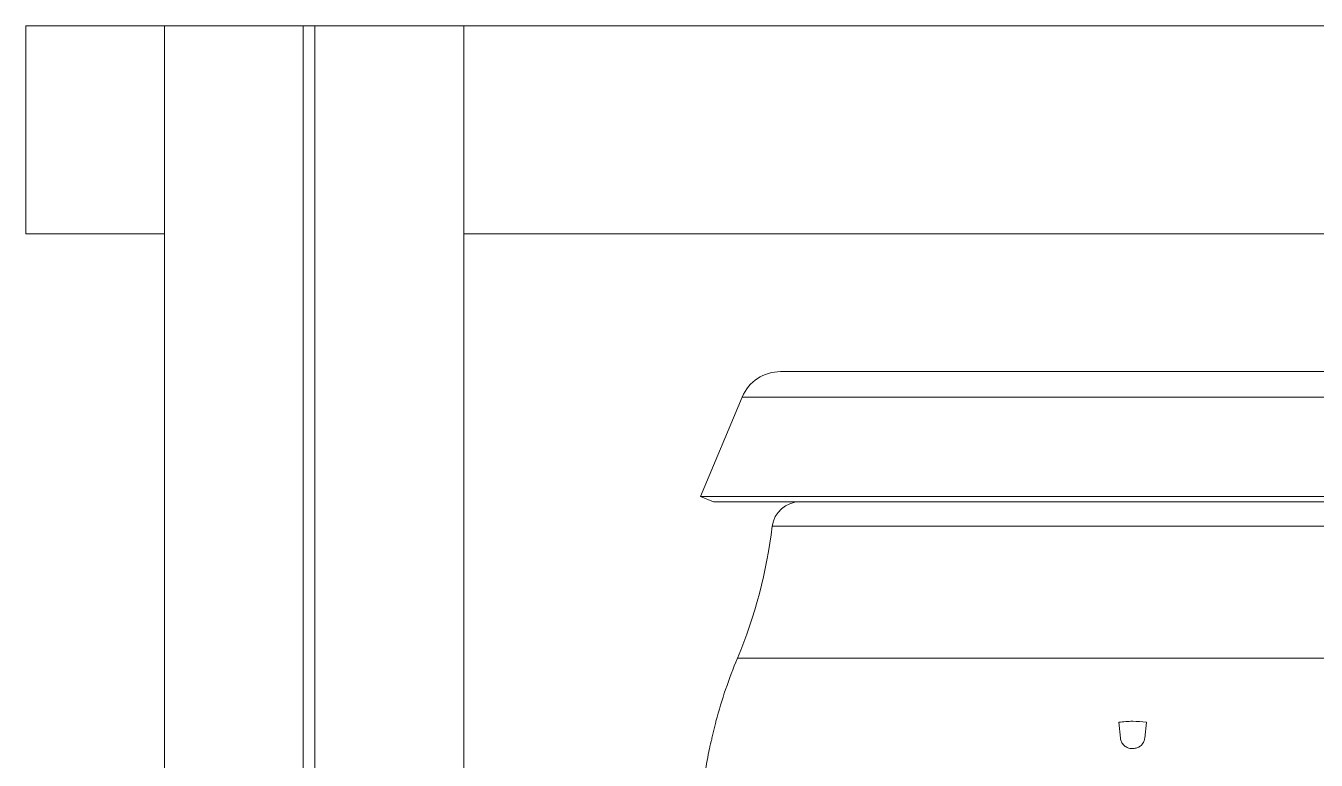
# Model space of a CAD drawing. Header units: millimetres. Extents: x 2513 to 2669, y 1505 to 1675.
# Drawn here: x 2525.6357 to 2525.9788, y 1513.1809 to 1513.3763 of the extents above; entities that cross this region are included whole.
import ezdxf

# ---------------------------------------------------------------- set-up
doc = ezdxf.new("R2010")
doc.units = ezdxf.units.MM

msp = doc.modelspace()

# ---------------------------------------------------------------- linework, layer by layer
at = {"color": 7, "linetype": 'Continuous', "lineweight": 15}
for p, q in [((2525.635732737201, 1513.376275846129), (2525.635732737201, 1513.32097805287)), ((2525.635732737201, 1513.376275846129), (2525.672597800867, 1513.376275846129)), ((2525.672597800867, 1512.675839592526), (2525.672597800867, 1513.376275846129)), ((2525.672597800867, 1513.376275846129), (2525.70946284256, 1513.376275846129)), ((2525.70946284256, 1513.376275846129), (2525.712542991731, 1513.376275846129)), ((2525.70946284256, 1512.717128625555), (2525.70946284256, 1513.376275846129)), ((2525.712542991731, 1512.717128625555), (2525.712542991731, 1513.376275846129)), ((2525.712542991731, 1513.376275846129), (2525.752234753714, 1513.376275846129)), ((2525.752234753714, 1512.717128625555), (2525.752234753714, 1513.376275846129)), ((2525.752234753714, 1513.376275846129), (2526.109071607506, 1513.376275846129)), ((2525.635732737201, 1513.32097805287), (2525.672597800867, 1513.32097805287)), ((2525.752234753714, 1513.32097805287), (2526.109071607506, 1513.32097805287)), ((2525.826233043017, 1513.277514895129), (2525.815173394275, 1513.251075935465)), ((2525.826233043017, 1513.277514895129), (2525.93065318061, 1513.277514895129)), ((2525.93065318061, 1513.277514895129), (2526.035073318204, 1513.277514895129)), ((2525.815173394275, 1513.251075935465), (2525.818574342422, 1513.249653472887)), ((2525.815173394275, 1513.251075935465), (2525.93065318061, 1513.251075935465)), ((2525.93065318061, 1513.251075935465), (2526.046132966945, 1513.251075935465)), ((2525.818574342422, 1513.249653472887), (2526.042732018798, 1513.249653472887)), ((2525.834221123155, 1513.243168717017), (2526.025812040012, 1513.243168717017)), ((2525.824961108427, 1513.208068767335), (2526.035072065726, 1513.208068767335)), ((2525.81817627439, 1513.186807416763), (2525.819235925072, 1513.191023474904)), ((2525.819235782246, 1513.191022771759), (2525.819242462125, 1513.191278013437)), ((2525.926332763785, 1513.191023123332), (2525.926775928551, 1513.186806713618)), ((2525.933257237362, 1513.186806713618), (2525.933700402128, 1513.191023123332)), ((2525.929855637313, 1513.184033509265), (2525.930177528515, 1513.184033509265))]:
    msp.add_line(p, q, dxfattribs=at)
for centre, radius, start, end in [((2525.836435863133, 1513.273247093383), 0.01105951646305735, 90, 157.2999999901962), ((2525.841540451215, 1513.242280447286), 0.007373010975374251, 90, 173.0814837476449), ((2525.702473292522, 1513.259155024836), 0.1327141975566883, 337.3603871286718, 353.0814837476449), ((2525.947448918007, 1513.156982739695), 0.1327141975573092, 157.3603871286719, 165.023837098701), ((2525.947448918007, 1513.156982739695), 0.1327141975573095, 168.2372760774999, 171.029801228032)]:
    msp.add_arc(centre, radius, start, end, dxfattribs=at)
for points, knots in [([(2525.93065318061, 1513.284306573845), (2525.928392740811, 1513.284306573845), (2525.923814613164, 1513.284306573845), (2525.916901183417, 1513.284306573845), (2525.909904520405, 1513.284306573845), (2525.902882584758, 1513.284306573845), (2525.896284398109, 1513.284306573845), (2525.890154591728, 1513.284306573845), (2525.884514865018, 1513.284306573845), (2525.878116709402, 1513.284306573845), (2525.871149249127, 1513.284306573845), (2525.864717447613, 1513.284306573845), (2525.859546049124, 1513.284306573845), (2525.855457931944, 1513.284306573845), (2525.851745023005, 1513.284306573845), (2525.848423660213, 1513.284306573845), (2525.845505617376, 1513.284306573845), (2525.842593314961, 1513.284306573845), (2525.839948788986, 1513.284306573845), (2525.837896892547, 1513.284306573845), (2525.836659257262, 1513.284306573845), (2525.836509525252, 1513.284306573845), (2525.836435898444, 1513.284306573845)], [0, 0, 0, 0, 0.04582389211223843, 0.09280832315472315, 0.1408866592961126, 0.1899771947917436, 0.2399895063287472, 0.2825323477289143, 0.3254244081817201, 0.3686414882409709, 0.4341455241681876, 0.4999998665643905, 0.5439080921986755, 0.5877136741443657, 0.6313906499695998, 0.6746053361295071, 0.7174975501357335, 0.7600426728237765, 0.8225540373142571, 0.883517914810135, 0.9427229748394028, 1, 1, 1, 1]), ([(2526.024870462777, 1513.284306573845), (2526.024823395413, 1513.284306573845), (2526.024728066032, 1513.284306573845), (2526.023943804389, 1513.284306573845), (2526.022653010183, 1513.284306573845), (2526.020783965818, 1513.284306573845), (2526.018467635939, 1513.284306573845), (2526.015800700762, 1513.284306573845), (2526.012882801048, 1513.284306573845), (2526.009003085517, 1513.284306573845), (2526.003918184619, 1513.284306573845), (2525.998119295786, 1513.284306573845), (2525.992578430172, 1513.284306573845), (2525.987544034798, 1513.284306573845), (2525.982268877093, 1513.284306573845), (2525.976791636431, 1513.284306573845), (2525.971151952726, 1513.284306573845), (2525.964456638939, 1513.284306573845), (2525.956691712161, 1513.284306573845), (2525.947908059126, 1513.284306573845), (2525.939225520378, 1513.284306573845), (2525.933478920783, 1513.284306573845), (2525.93065318061, 1513.284306573845)], [0, 0, 0, 0, 0.04582263933865287, 0.09280833815935592, 0.1408867110169992, 0.1899772001686663, 0.2399895014956202, 0.2825323326927826, 0.3254244445185009, 0.3686415247678482, 0.4341455690849434, 0.4999998620486593, 0.5439080860663911, 0.5877136916094227, 0.6313906889972123, 0.674605407094749, 0.7174975547640735, 0.7600426754283486, 0.8225540338574487, 0.8835179562605734, 0.9427229990659828, 0.9999999999999999, 0.9999999999999999, 0.9999999999999999, 0.9999999999999999]), ([(2525.933700315952, 1513.191023123332), (2525.932484242804, 1513.191149762803), (2525.930028590316, 1513.191405489634), (2525.92757259989, 1513.191151389538), (2525.926332849962, 1513.191023123332)], [0, 0, 0, 0, 0.4952138600730344, 0.9999999999999999, 0.9999999999999999, 0.9999999999999999, 0.9999999999999999]), ([(2525.81752617278, 1513.184055658335), (2525.817529949469, 1513.184070080111), (2525.817538202325, 1513.184101594708), (2525.817644764859, 1513.184547865873), (2525.817814160183, 1513.18526450682), (2525.818003426562, 1513.186068185364), (2525.818129391782, 1513.186606910362), (2525.81817627439, 1513.186807416763)], [0, 0, 0, 0, 0.1873685768545042, 0.4094395352296118, 0.6338591146158474, 0.8637271489634831, 0.9999999999999999, 0.9999999999999999, 0.9999999999999999, 0.9999999999999999]), ([(2525.926775928551, 1513.186806713618), (2525.92684808593, 1513.186458209784), (2525.926992452771, 1513.185760950568), (2525.927641655789, 1513.184881652096), (2525.928521031473, 1513.184270030694), (2525.929312055436, 1513.184049604559), (2525.929757306892, 1513.1840364208), (2525.9298556374, 1513.184033509265)], [0, 0, 0, 0, 0.2371323530075395, 0.4744358674998395, 0.7080794883494622, 0.9355315032898842, 0.9999999999999999, 0.9999999999999999, 0.9999999999999999, 0.9999999999999999]), ([(2525.930177528515, 1513.184033509265), (2525.930518882796, 1513.18406656351), (2525.931201413882, 1513.184132654816), (2525.932113327441, 1513.184644828186), (2525.932815065431, 1513.185403024545), (2525.933163356608, 1513.186176633392), (2525.93323562895, 1513.186661689742), (2525.933257237191, 1513.186806713618)], [0, 0, 0, 0, 0.2226711107634879, 0.4452264509972654, 0.6704918610719807, 0.9014824824813175, 1, 1, 1, 1])]:
    msp.add_open_spline(points, degree=3, knots=knots, dxfattribs=at)

doc.saveas('drawing.dxf')
